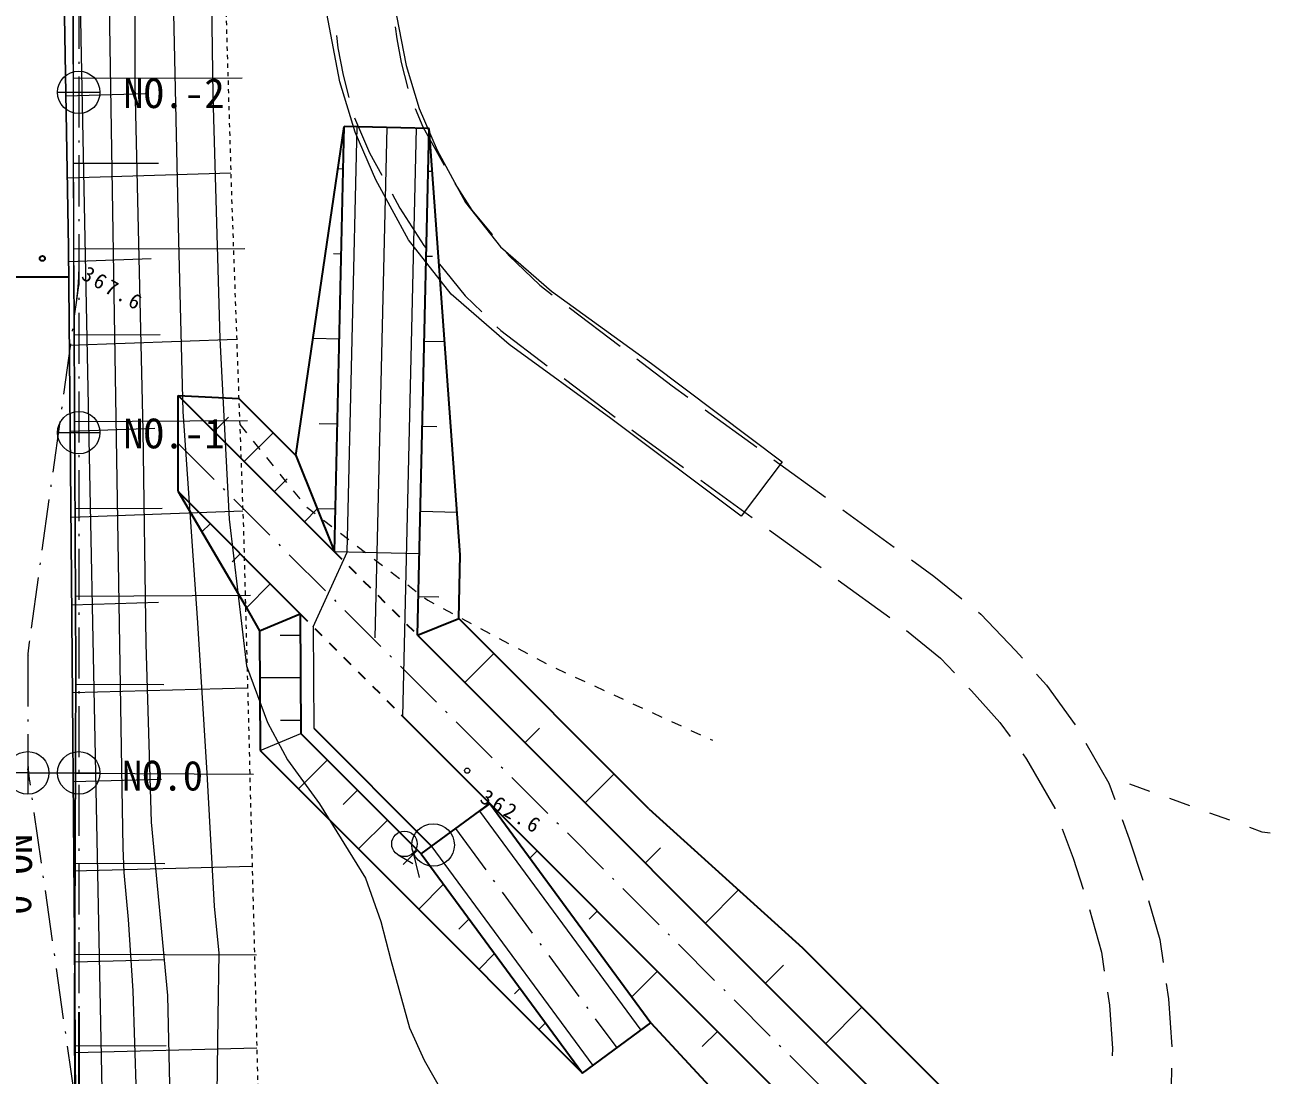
# Model space of a CAD drawing. Header units: millimetres. Extents: x -2078669 to -1085629, y -5987148 to 310365.
# Drawn here: x -1704718 to -1631495, y -3411946 to -3350225 of the extents above; entities that cross this region are included whole.
import ezdxf

# ---------------------------------------------------------------- set-up
doc = ezdxf.new("R2010")
doc.units = ezdxf.units.MM
doc.header["$LTSCALE"] = 500
for name, pattern in [('561019', [1, 0.5, -0.5]), ('56201', [2.5, 1.25, -1.25]), ('SXF_一点短鎖線', [9.25, 6, -1.5, 0.25, -1.5]), ('SXF_一点鎖線', [18.5, 12, -1.5, 3.5, -1.5]), ('SXF_跳び破線', [12, 6, -6])]:
    doc.linetypes.add(name, pattern=pattern)
doc.layers.get('Defpoints').update_dxf_attribs({"color": 153})
for name, color, linetype, lineweight in [('D-BGD', 7, 'Continuous', 13), ('D-BMK', 2, 'SXF_一点短鎖線', 13), ('D-BMK-HTXT', 7, 'Continuous', 13), ('D-BMK-HTXT-周囲堤', 7, 'Continuous', 13), ('D-BMK-OTRS', 7, 'Continuous', 13), ('D-BYP-STR1', 2, 'Continuous', 13), ('D-BYP-STR2', 6, 'Continuous', 25), ('●予備設計_LP横断', 7, 'Continuous', 13)]:
    doc.layers.add(name, color=color, linetype=linetype, lineweight=lineweight)
doc.styles.add('MS ゴシック', font='MS Gothic.ttf')
doc.styles.add('ＭＳ ゴシック', font='MS Gothic.ttf')

# ---------------------------------------------------------------- blocks, each defined once
blk = doc.blocks.new('M6331')
at = {"layer": '●予備設計_LP横断', "linetype": 'Continuous', "lineweight": 9}
blk.add_line((0, -0.75), (1, -0.75), dxfattribs=at)
blk.add_circle((0, 0), 0.75, dxfattribs=at)
blk = doc.blocks.new('M7312')
at = {"layer": '●予備設計_LP横断', "linetype": 'Continuous', "lineweight": 20}
blk.add_circle((0, -0.001000000003841706), 0.15, dxfattribs=at)
blk = doc.blocks.new('河川平面')
at = {"layer": 'D-BGD', "linetype": 'Continuous'}
for p, q in [((1609119.132077041, -2714860.417054446, 368279.9800947054), (1609037.999003846, -2675631.619582801, 368369.9800898409)), ((1609100.035803186, -2703857.211964799), (1619019.174569359, -2703837.834103001)), ((1608658.341255121, -2704899.251504777), (1613434.073743772, -2704754.227279527)), ((1609109.622017935, -2708857.092503597), (1614100.832795947, -2708842.522792345)), ((1608744.00251527, -2709706.569481692), (1618355.734036546, -2709414.690922631)), ((1609117.911000478, -2713879.29606042), (1619175.971371413, -2713859.031831022)), ((1608824.394300121, -2714624.185132111), (1613666.74331833, -2714462.985372752)), ((1638255.873185438, -2717334.863689539, 363182.9803701949), (1641242.942785688, -2719600.906646683, 363240.9803670601)), ((1608868.502995363, -2719542.286740977), (1618698.733726157, -2719188.394345692)), ((1609137.258775898, -2718942.459389049), (1614205.405601017, -2718914.441852861)), ((1637963.422328258, -2721511.745732513, 363219.9803681951), (1640950.990278162, -2723776.921713584, 363275.9803651683)), ((1646251.75720931, -2723338.196419749, 363305.9803635468), (1649284.005817933, -2725543.70131791, 363315.9803630064)), ((1608913.836287326, -2724596.93038397), (1613897.181216006, -2724417.527893676)), ((1609163.979079894, -2724032.929232209), (1619344.918766208, -2723979.488624217)), ((1650295.376579259, -2726278.457749784, 363318.9803628442), (1653328.990513605, -2728483.594021508, 363328.9803623037)), ((1645987.930642097, -2727477.320684975, 363311.9803632225), (1649020.677600359, -2729681.958607049, 363321.980362682)), ((1608959.169579274, -2729651.574026989), (1619062.318563268, -2729287.856461069)), ((1609198.071912458, -2729150.705589887), (1614310.86477367, -2729125.282518112)), ((1654339.862925291, -2729219.217429484, 363332.9803620875), (1657372.609883561, -2731423.855351558, 363341.980361601)), ((1650032.048361696, -2730416.715038923, 363324.9803625199), (1653065.662296042, -2732621.851310662, 363334.9803619793)), ((1654077.033057372, -2733356.607742535, 363338.9803617632), (1657110.278365288, -2735560.378688537, 363348.9803612228)), ((1609003.677217272, -2734801.595739213), (1614101.780289326, -2734644.58420288)), ((1609217.214255564, -2734294.491229926), (1619514.752528595, -2734238.867022164)), ((1609044.298755537, -2739951.650203948), (1619341.334259232, -2739687.256119544)), ((1609238.745630754, -2739474.253145265), (1614415.913081691, -2739497.367806156)), ((1609085.655732942, -2745194.944655595), (1614280.779567417, -2745061.550922115)), ((1609216.722769752, -2744709.719889545), (1619687.656258328, -2744753.765611557)), ((1672393.66276574, -2745773.427633044, 363477.9803542504), (1671217.774990593, -2745348.960000226, 363448.9803558178)), ((1674744.571339965, -2746621.864549001, 363534.9803511695), (1673568.683564815, -2746197.396916198, 363506.9803526829)), ((1677095.978263841, -2747469.4344889, 363592.9803480347), (1675919.59213904, -2747045.833832168, 363563.9803496022)), ((1629040.184918652, -2749219.66675764), (1629433.467080067, -2750839.079256446)), ((1609127.012710346, -2750438.239107242), (1619610.472544549, -2750169.058257732)), ((1609200.775205126, -2749994.816166413), (1614480.887985499, -2750019.433491826)), ((1609172.266183123, -2755341.898000913), (1619862.743587842, -2755385.262787662)), ((1609167.354990222, -2755780.81938406), (1614456.236009687, -2755644.97276799)), ((1609168.469211249, -2760726.253342927), (1614554.121785461, -2760707.727296763)), ((1609202.756317323, -2761123.435516891), (1619884.702466543, -2760849.1581901))]:
    blk.add_line(p, q, dxfattribs=at)
at = {"layer": 'D-BGD', "linetype": 'Continuous', "flags": 128}
for points in [[(1615082.234888306, -2805064.407761343), (1614195.948478485, -2802554.903301478), (1611543.875755006, -2797522.862286942), (1610785.094860014, -2796133.968020775), (1609989.894505932, -2794678.001984301), (1609448.294350338, -2793437.014847668), (1609275.451945141, -2792487.581647095), (1609120.374898591, -2789482.559495649), (1609264.606998412, -2770457.67447699), (1609157.910742213, -2754355.534063992), (1608991.411752278, -2733246.563224182), (1608817.062685973, -2713806.713133494), (1608554.667844896, -2699081.089971831), (1609014.288118582, -2666342.072098409), (1609021.335277847, -2620513.600361806)], [(1648368.57956325, -2729602.402945416), (1640709.935154219, -2723847.13154478), (1634729.234083618, -2719505.050730295), (1631308.939346144, -2716545.911886363), (1628807.317469736, -2713365.106451065), (1626887.687667198, -2709836.004911503), (1625671.869326663, -2707022.891023353), (1624776.049635164, -2704068.448258653), (1624009.056430523, -2700061.151460995), (1623560.99177, -2695699.678775974), (1623183.017136509, -2691188.17814308), (1623196.713900942, -2683914.420882934), (1623476.579936799, -2676693.312563805), (1623813.431463029, -2672469.286272662), (1624796.03265073, -2667408.800027909), (1628249.921259071, -2652121.464487385), (1629016.136688187, -2648256.125532307), (1629716.254199622, -2644726.505287793), (1630895.894334307, -2635889.899459689), (1631249.658839778, -2632962.827589205), (1631771.212044897, -2628636.198739704), (1632703.896079123, -2620513.600361806)], [(1636730.450431669, -2620513.600361806), (1635743.48543009, -2629104.010052243), (1635219.269667023, -2633453.330546205), (1634864.228472578, -2636394.66320359), (1633664.23702349, -2645381.051612566), (1632947.659894239, -2648993.485383817), (1632163.100628705, -2652950.935699279), (1628711.464865406, -2668230.338731886), (1627783.157934095, -2673011.760244029), (1627470.775394398, -2676930.350357622), (1627197.259332506, -2683995.934803333), (1627183.441612154, -2691025.094477807), (1627543.463882373, -2695329.038593227), (1627970.606624911, -2699480.094386044), (1628664.639955434, -2703108.650057494), (1629434.266148861, -2705644.52481054), (1630488.180626318, -2708083.13620051), (1632160.526733407, -2711157.515027873), (1634215.69931969, -2713772.574959266), (1637217.682483319, -2716367.845153875), (1643086.584726353, -2720629.514401373), (1650771.84594735, -2726404.699244731), (1648368.57956325, -2729602.402945416)], [(1608554.667844896, -2699081.089971831), (1608817.062685973, -2713806.713133494), (1608991.411752278, -2733246.563224182), (1609157.910742213, -2754355.534063992), (1609264.606998412, -2770457.67447699), (1609120.374898591, -2789482.559495649)]]:
    blk.add_lwpolyline(points, dxfattribs=at)
for points, elevation in [([(1610012.873772945, -2620513.600361806), (1610004.181636093, -2655012.248761653), (1609980.88420165, -2662597.681841555), (1609913.441125609, -2668183.05998978), (1609452.498774739, -2691948.752975076), (1609445.096301146, -2695730.069102793), (1609533.940206743, -2701509.092216555), (1610810.705005381, -2765297.783507565), (1610884.90400789, -2769571.230890329), (1610896.969231149, -2771845.817857473), (1610716.276703008, -2783858.780007043), (1610692.549646932, -2787913.303930966), (1610772.398038004, -2789969.637750333), (1610878.606544619, -2790832.32464107), (1611484.397106038, -2792972.978106873), (1612824.843945273, -2795553.223513283), (1614448.58652961, -2798377.051566264), (1615901.922844571, -2801242.493319242), (1616987.453566795, -2804270.228104985), (1617504.570915053, -2807574.477254034)], 366999.9801638886), ([(1611715.302560438, -2620513.600361806), (1611197.049285734, -2668195.38529397), (1611104.999837809, -2685482.050923731), (1611227.512854374, -2700780.111887807), (1611946.371318496, -2745631.682417667), (1612010.637245476, -2749081.63525844), (1612060.275803973, -2750532.352593329), (1612325.113032645, -2753298.266620866), (1612593.400184483, -2757484.887824373), (1612783.439084495, -2763611.591192003), (1612863.618800044, -2771281.879899267), (1612734.032872279, -2784704.879601588), (1612727.258471556, -2788483.096451428), (1612845.0172103, -2790264.789055326), (1613065.086036602, -2791226.374000353), (1613930.540316955, -2793392.868242274), (1615912.303640122, -2797217.207678756), (1616301.449184445, -2797928.79651665), (1618571.751900824, -2802762.152751557), (1619578.172002082, -2807143.52940681)], 365999.9802179378), ([(1621613.266023924, -2804738.836443156), (1621189.78810933, -2802459.604143694), (1619944.5249013, -2799860.25179268), (1615503.033837971, -2792087.932353045), (1615082.774558897, -2791125.465200811), (1614668.596334865, -2789480.200149952), (1614590.720799155, -2787428.460657417), (1614423.946897175, -2780446.594345809), (1614953.97242221, -2770847.873860627), (1614659.581897801, -2757775.185356099), (1613687.306386336, -2747587.439137824), (1613372.688770703, -2737098.350862284), (1613202.818270168, -2724565.532462949), (1612723.865826325, -2704238.923280192), (1612725.91540113, -2695354.044031391), (1612598.8975876, -2678221.740078196), (1612988.092373613, -2655305.256848157), (1612966.250451664, -2630581.526691614), (1613359.410442006, -2620513.600361806)], 364999.9802719873), ([(1624236.434397087, -2805488.863030287), (1624243.547220599, -2803817.011629713), (1623725.118819363, -2802292.911333594), (1620285.19887887, -2795693.787542034), (1618028.596523495, -2791811.815668068), (1617489.466421187, -2790721.041368429), (1616969.016462554, -2789308.81560897), (1616836.979848868, -2787094.452088518), (1617312.248354294, -2780195.588799653), (1617397.385498919, -2774675.746286299), (1617445.615717624, -2771178.574640002), (1617613.56420277, -2759007.187155856), (1617663.994404118, -2755279.439807605), (1617386.848700673, -2752524.905649062), (1616960.492547508, -2744706.38112055), (1616413.948242223, -2735864.880691341), (1615549.182112697, -2723449.365365842), (1615306.513592492, -2713394.955484847), (1614940.685437906, -2697350.327258581)], 363999.9803260367), ([(1617117.785299183, -2692517.388281445), (1617295.125732344, -2704844.575468295), (1617706.985533363, -2719179.744782724), (1618258.240067924, -2729774.865889653), (1619284.499125232, -2738393.829296182), (1620511.52953374, -2741723.20596691), (1621690.352499552, -2743916.42204042), (1623568.736523312, -2746497.914120078), (1626274.464806144, -2750868.736537336), (1627186.548602148, -2753427.672713035), (1627773.175901371, -2755689.955812327), (1628854.418846944, -2759670.269475056), (1629722.91307895, -2761568.60751078), (1633551.11619461, -2768292.879845635), (1638543.027628697, -2774672.198864252), (1640014.356241681, -2777875.558158707), (1641376.489963969, -2781485.598478828), (1641914.761223014, -2785882.775065077), (1640983.559177155, -2797690.40724028), (1640322.280877791, -2802625.320444277), (1638441.01288091, -2810862.53720763)], 362999.9803800859)]:
    blk.add_lwpolyline(points, dxfattribs=dict(at, elevation=elevation))
at = {"layer": 'D-BGD', "linetype": '561019', "flags": 128}
for points in [[(1618950.336664897, -2620513.600361806), (1618959.279623025, -2621128.699770012), (1618664.862681213, -2658301.898371679), (1618662.545903015, -2658626.988545516), (1618571.236245889, -2661701.462732079), (1617746.978126736, -2689368.003060362), (1618403.480642979, -2710987.014575141), (1619103.827045491, -2730440.856533819), (1619134.639800758, -2731637.377916507), (1619943.345943974, -2763133.074528463), (1618852.671963931, -2786511.413649531), (1619008.356540096, -2789521.398754267), (1619926.745063219, -2791601.823461288), (1625688.220167921, -2802391.311931341), (1625125.165287617, -2825293.212146609), (1624564.05430387, -2827571.672124025), (1623496.353461438, -2829910.73479874), (1618629.919286463, -2838639.710547627), (1618342.104030505, -2840169.818751776), (1618771.499900843, -2861642.138196277), (1618913.364453627, -2870691.85051814)], [(1618950.336664896, -2620513.600361806), (1618959.279623023, -2621128.699769998), (1618664.862681213, -2658301.898371671), (1618662.545903015, -2658626.988545516), (1618571.236245887, -2661701.46273208), (1617746.978126734, -2689368.003060358), (1618355.734036547, -2709414.690922617)]]:
    blk.add_lwpolyline(points, dxfattribs=at)
at = {"layer": 'D-BGD', "linetype": 'Continuous', "extrusion": (-0.5223068461137262, -0.2344652250997876, 0.8198912224933491), "elevation": 83131.0761246385}
blk.add_lwpolyline([(3134585.518052194, 515159.0964085185), (3136829.185672878, 515111.9364313261), (3138327.974659033, 515260.4030261702)], dxfattribs=at)
at = {"layer": 'D-BGD', "linetype": 'Continuous', "extrusion": (-0.5609033252278224, -0.252731979586351, 0.788361596123718), "elevation": 56224.67428004404}
blk.add_lwpolyline([(3136067.095941259, 518132.8174824077), (3137238.89382613, 518105.1847398082), (3139803.510408573, 518363.6321559038)], dxfattribs=at)
at = {"layer": 'D-BGD', "linetype": 'Continuous', "extrusion": (0.001611908846362077, -0.02001126771372213, 0.9997984551470165), "elevation": 420060.9842505626}
blk.add_lwpolyline([(1408663.656938715, -2824423.645911084), (1409549.806075964, -2826065.483092026), (1410596.66334895, -2827561.70817137), (1410629.274881041, -2827609.608966162)], dxfattribs=at)
at = {"layer": 'D-BGD', "linetype": 'Continuous', "extrusion": (0.01644885480012456, -0.001731799487693304, 0.9998632086672152), "elevation": 394691.0159525215}
blk.add_lwpolyline([(-2529132.7967471, -1899645.178665716), (-2529528.812620657, -1900050.639784548), (-2530820.527188463, -1901338.068012243), (-2531658.589715024, -1902408.592802934)], dxfattribs=at)
at = {"layer": 'D-BGD', "linetype": 'Continuous', "extrusion": (-0.14315206762732, -0.1647390877923602, 0.9758937024529691), "elevation": 568325.1036666485}
blk.add_lwpolyline([(3016489.081560999, -877315.4037744814), (3016818.689018389, -877333.7316836119), (3020230.601385381, -877100.0508422415)], dxfattribs=at)
at = {"layer": 'D-BGD', "linetype": 'Continuous', "extrusion": (0.311673160024463, 0.4323531675151573, 0.8461268107440963), "elevation": -356948.558813333}
blk.add_lwpolyline([(-2922969.85721414, 1248230.118985266), (-2925577.173236246, 1248305.168471834), (-2926718.701237096, 1248310.79718332)], dxfattribs=at)
at = {"layer": 'D-BGD', "linetype": '56201', "flags": 128}
blk.add_lwpolyline([(1618879.683161103, -2724214.962194565), (1622794.312403544, -2729051.143922899), (1629935.788270887, -2734540.282531634), (1637037.041360672, -2738339.588065979), (1646676.31543065, -2742766.156515882)], dxfattribs=at)
at = {"layer": 'D-BGD', "linetype": 'Continuous', "extrusion": (0.2764731296227977, 0.3844198614213762, 0.8807860005366491), "elevation": -273424.7172422422}
blk.add_lwpolyline([(-2923789.834006279, 1275829.125047975), (-2924141.600245436, 1275839.684385217), (-2927539.894448849, 1275858.691192252)], dxfattribs=at)
at = {"layer": 'D-BGD', "linetype": 'Continuous', "extrusion": (-0.1490638343987828, -0.2009053621090154, 0.9682029791062295), "elevation": 653492.9008113415}
blk.add_lwpolyline([(2959812.635536933, -1076756.518323359), (2961439.890911247, -1076740.528936528), (2963560.107347236, -1076836.465257492)], dxfattribs=at)
at = {"layer": 'D-BGD', "linetype": 'Continuous', "extrusion": (0.4062926859152627, 0.4846100893693186, 0.7746478649381425), "elevation": -370915.0329313473}
blk.add_lwpolyline([(-3028624.121743702, 1028902.4365574), (-3031185.84065546, 1028851.83510052), (-3032361.965935313, 1029021.03372195)], dxfattribs=at)
at = {"layer": 'D-BGD', "linetype": 'Continuous', "extrusion": (0.04501318129483215, 0.02027483459950255, 0.9987806288628557), "elevation": 382529.4798864088}
blk.add_lwpolyline([(-3181335.609511979, -375543.696156074), (-3182167.167467851, -375807.0215892891), (-3184984.53039725, -376394.4398633802)], dxfattribs=at)
at = {"layer": 'D-BGD', "linetype": 'Continuous', "extrusion": (-0.002100052528313192, -0.01609486482402848, 0.9998682638756342), "elevation": 404059.9564337036}
blk.add_lwpolyline([(2009504.365258558, -2497752.033868633), (2011141.964236404, -2499908.362182053), (2011623.516765819, -2500832.502887809)], dxfattribs=at)
at = {"layer": 'D-BGD', "linetype": 'Continuous', "extrusion": (-0.03256647176455525, -0.03602826511578301, 0.9988199983127869), "elevation": 407680.1423497922}
blk.add_lwpolyline([(3074864.492667989, -900128.0050678159), (3075235.46124291, -900206.3585160468), (3078405.805243952, -901239.904681009), (3078438.039140427, -901256.4859285353)], dxfattribs=at)
at = {"layer": 'D-BGD', "linetype": 'Continuous', "extrusion": (0.004636482044740371, -0.01504665491609725, 0.999876042922364), "elevation": 412441.8415970388}
blk.add_lwpolyline([(1665544.873559202, -2742073.686230506), (1666180.859385965, -2743805.0483129), (1666773.234452756, -2745616.310963006)], dxfattribs=at)
at = {"layer": 'D-BGD', "linetype": 'Continuous', "extrusion": (-0.01185135168901657, -0.0195069322411317, 0.9997394785931399), "elevation": 397095.3445862542}
blk.add_lwpolyline([(2854450.314086085, -1471855.229456988), (2855382.647036851, -1472600.030849971), (2857323.584489784, -1474264.881022494)], dxfattribs=at)
at = {"layer": 'D-BGD', "linetype": 'Continuous', "extrusion": (0.02132247735918679, 0.1257656731538513, 0.99183080584111), "elevation": 50845.71348825539}
blk.add_lwpolyline([(-2115222.76625642, 2455367.534500904), (-2114759.706702433, 2455383.213348578), (-2113985.235266169, 2455242.103719556)], dxfattribs=at)
at = {"layer": 'D-BGD', "linetype": 'Continuous', "extrusion": (0.02745876529397713, -0.00699267942372578, 0.9995984787118314), "elevation": 428343.2211556674}
blk.add_lwpolyline([(-2254355.006306754, -2288578.898287548), (-2256424.916041703, -2289778.820814341), (-2257675.333641085, -2290308.198399682)], dxfattribs=at)
at = {"layer": 'D-BGD', "linetype": 'Continuous', "extrusion": (0.02845525387335644, -0.008238763823290677, 0.9995611143385216), "elevation": 433337.7140189246}
blk.add_lwpolyline([(-2179984.664439349, -2356759.867011746), (-2182207.979025781, -2358143.882007453), (-2183235.626384525, -2358616.472493788)], dxfattribs=at)
at = {"layer": 'D-BGD', "linetype": 'Continuous', "extrusion": (-0.03563900082467694, -0.01656666000663748, 0.9992274052468954), "elevation": 349017.4793755968}
blk.add_lwpolyline([(3205519.172010209, 369253.6400049626), (3206390.845072274, 368999.1955440048), (3209044.374116302, 367981.4177001907)], dxfattribs=at)
at = {"layer": 'D-BGD', "linetype": 'Continuous', "extrusion": (-0.7958369822512232, 0.05688920158731969, 0.6028325774408875), "elevation": -1270099.779735721}
blk.add_lwpolyline([(2635677.289339777, 1414954.49587504), (2637866.964238212, 1415131.216890954), (2639419.134136932, 1415106.150080176)], dxfattribs=at)
at = {"layer": 'D-BGD', "linetype": 'Continuous'}
for points in [[(1615473.112669224, -2813809.508348325, 368399.9800882195), (1615502.941958056, -2805510.393770966, 368349.980090922), (1615441.98356197, -2805094.720756605, 368369.9800898409), (1615373.241772683, -2804812.985850505, 368379.9800893004), (1615225.585768825, -2804347.477871249, 368419.9800871385), (1610224.347825051, -2794667.436228954, 368259.9800957864), (1609794.211341493, -2793589.71527251, 368279.9800947054), (1609534.194673812, -2792436.766365776, 368299.9800936244), (1609235.851716219, -2777605.125603852, 368509.980082274), (1609158.038232624, -2758978.571774546, 368489.980083355), (1609244.691650467, -2738601.060977153, 368469.980084436), (1609119.132077041, -2714860.417054446, 368279.9800947054), (1609037.999003846, -2675631.619582801, 368369.9800898409), (1609171.77069728, -2662074.920675428, 368369.9800898409), (1609081.587085076, -2627858.359767654, 368359.9800903815), (1609043.713089827, -2620513.600361806, 368307.1529934995)], [(1628027.686957211, -2700833.58714081, 362739.9803941388), (1628116.816540439, -2701535.356948731, 362679.9803973818), (1628376.216911188, -2702930.172789639, 363019.980379005), (1628760.666117702, -2704462.614154836, 363083.9803755458)], [(1624566.050259338, -2701345.590117641, 362738.9803941929), (1624658.586117191, -2702073.540017564, 362679.9803973818), (1624959.627194995, -2703676.84098176, 363019.980379005), (1625287.349017934, -2704982.897722778, 363064.9803765728)], [(1627834.464327061, -2710657.049238243, 363225.9803678708), (1628291.158296353, -2711485.899358338, 363279.9803649522), (1629704.523218068, -2713682.441837009, 363239.9803671141), (1629825.953883084, -2713828.368495628, 363236.9803672762)], [(1634517.679368819, -2714033.818203496, 363193.9803696004), (1634714.024523551, -2714278.171573826, 363189.9803698165), (1636525.452867424, -2716023.000124479, 363149.9803719786), (1637259.56209356, -2716579.927904661, 363163.9803712218)], [(1609119.132077041, -2714860.417054446, 368279.9800947054), (1609244.691650467, -2738601.060977153, 368469.980084436), (1609158.038232624, -2758978.571774546, 368489.980083355), (1609235.851716219, -2777605.125603852, 368509.980082274), (1609534.194673812, -2792436.766365776, 368299.9800936244)], [(1662317.588001825, -2735242.101439819, 363311.9803632225), (1662467.731593562, -2735364.162481172, 363309.9803633307), (1664490.304163449, -2737484.115139009, 363549.9803503588), (1664901.672313121, -2737944.34139232, 363540.9803508453)], [(1661763.457180427, -2739697.64381462, 363529.9803514398), (1661915.491454598, -2739856.54810736, 363549.9803503588), (1663585.198297017, -2741727.531373076, 363509.9803525208), (1664185.906547545, -2742552.65529416, 363497.9803531693)], [(1669905.323687416, -2757581.061218602, 363259.9803660331), (1670019.970667169, -2758344.789577087, 363249.9803665736), (1670199.558938443, -2760881.765602506, 363209.9803687356), (1670188.783143888, -2761313.876539722, 363239.9803671141)]]:
    blk.add_polyline3d(points, dxfattribs=at)
blk.add_circle((1630254.381143566, -2748924.844579482), 1249.87493244507, dxfattribs=at)
at = {"layer": 'D-BGD', "linetype": 'Continuous', "lineweight": 20, "xscale": 1000, "yscale": 1000, "zscale": 1000, "rotation": 330.1091246385173}
for p in [(1607273.669404482, -2714449.003470133, 367607.9801310265), (1632254.539707295, -2744552.725058798, 362612.980401003)]:
    blk.add_blockref('M7312', p, dxfattribs=at)
at = {"layer": 'D-BGD', "linetype": 'Continuous', "lineweight": 9, "xscale": 1000, "yscale": 1000, "zscale": 1000, "rotation": 330.1091246385173}
blk.add_blockref('M6331', (1628568.537004673, -2748856.28237874), dxfattribs=at)
at = {"layer": 'D-BGD', "linetype": 'Continuous', "char_height": 900, "attachment_point": 7, "rotation": 330.1091246385173, "line_spacing_factor": 0.7228915662650602, "style": 'MS ゴシック'}
for s, insert in [('\\T1.287;367.6', (1609496.566836662, -2715634.518162648, 367607.9801310265)), ('\\T1.287;362.6', (1632934.043858019, -2746380.530087865, 362612.980401003))]:
    blk.add_mtext(s, dxfattribs=dict(at, insert=insert))

msp = doc.modelspace()

# ---------------------------------------------------------------- linework, layer by layer
at = {"layer": 'D-BMK', "ltscale": 10}
msp.add_line((-1683435.799978785, -3356258.318146459, 266595.5911763563), (-1684199.762686867, -3389166.00623126, -53831.99551511486), dxfattribs=at)
at = {"layer": 'D-BMK'}
for p, q in [((-1695712.226873096, -3374825.114942112), (-1648584.593885418, -3421952.74792979)), ((-1679398.450926698, -3397462.607036839, -23232.03938961784), (-1669915.716913021, -3410349.722913785, -23232.03938961784))]:
    msp.add_line(p, q, dxfattribs=at)
at = {"layer": 'D-BMK', "linetype": 'SXF_一点鎖線', "lineweight": 13}
for p in [(-1704552.482170733, -3394186.747930003), (-1704552.482170733, -3394186.747930002)]:
    msp.add_line(p, (-1701552.482170746, -3394186.747929927), dxfattribs=at)
at = {"layer": 'D-BMK', "linetype": 'SXF_一点短鎖線', "flags": 128}
msp.add_lwpolyline([(-1701552.482171966, -3270013.423786068), (-1701552.482169488, -3520191.673942402)], dxfattribs=at)
msp.add_lwpolyline([(-1701552.482171966, -3270013.423786068), (-1701552.482169488, -3520191.673942402)], dxfattribs=at)
for points in [[(-1701552.482171024, -3364365.241005349, -0.03421088459147143), (-1701692.600150069, -3366410.7009357), (-1704459.070184653, -3386508.585876332, 0.03421088459146706), (-1704552.482170806, -3387872.225830057), (-1704552.482170761, -3393230.737470158, 0.03536351458940446), (-1704452.685680238, -3394639.982115065), (-1701652.278661031, -3414313.357848783, -0.03536351458939026), (-1701552.482170503, -3415722.602493451)], [(-1701552.482171024, -3364365.241005348, -0.03421088459147143), (-1701692.600150069, -3366410.7009357), (-1704459.070184653, -3386508.585876332, 0.03421088459146706), (-1704552.482170806, -3387872.225830057), (-1704552.482170761, -3393230.737470158, 0.03536351458940446), (-1704452.685680238, -3394639.982115065), (-1701652.278661031, -3414313.357848782, -0.03536351458939026), (-1701552.482170503, -3415722.60249345)]]:
    msp.add_lwpolyline(points, format="xyb", dxfattribs=at)
at = {"layer": 'D-BMK'}
for points in [[(-1704552.482170733, -3394186.747930003), (-1737359.541852991, -3394186.747930393, -0.07871152815011159), (-1768264.95451864, -3389291.192979316), (-1834923.44413395, -3367629.659408535)], [(-1704552.482170733, -3394186.747930002), (-1737359.541852991, -3394186.747930393, -0.07871152815011159), (-1768264.95451864, -3389291.192979316), (-1834923.44413395, -3367629.659408535)]]:
    msp.add_lwpolyline(points, format="xyb", dxfattribs=at)
at = {"layer": 'D-BMK-HTXT', "color": 7, "linetype": 'Continuous', "lineweight": 13}
for p, q in [((-1702802.482171103, -3354186.747929388, 329092.9815400254), (-1700302.482171118, -3354186.747930438, -329092.9815400254)), ((-1702802.482170918, -3374186.747929216, 329092.9815400254), (-1700302.482170817, -3374186.747930507, -329092.9815400254)), ((-1702802.48216958, -3394186.747929282, 329092.9815400253), (-1700302.48216948, -3394186.747930573, -329092.9815400256))]:
    msp.add_line(p, q, dxfattribs=at)
for centre in [(-1701552.482171108, -3354186.747929793, -1.104780267269234e-06), (-1701552.482170927, -3374186.74792986, -1.104780267269234e-06), (-1701552.482169589, -3394186.747929926, -1.104867578760604e-06)]:
    msp.add_circle(centre, 1250.000000003684, dxfattribs=at)
at = {"layer": 'D-BMK-HTXT-周囲堤', "color": 7, "linetype": 'Continuous', "lineweight": 13}
msp.add_line((-1704553.302519632, -3392936.748199644), (-1704551.661821835, -3395436.747660362), dxfattribs=at)
msp.add_circle((-1704552.482170713, -3394186.747929049), 1250, dxfattribs=at)
at = {"layer": 'D-BMK-OTRS', "color": 7, "linetype": 'Continuous', "lineweight": 13}
for p, q in [((-1701552.482171024, -3364365.241005348), (-1701552.482170951, -3365392.770147259)), ((-1701552.482170951, -3365392.770147259), (-1701692.600150069, -3366410.7009357)), ((-1704459.070184653, -3386508.585876332), (-1704552.482170893, -3387187.206402035)), ((-1704552.482170893, -3387187.206402035), (-1704552.482170806, -3387872.225830057)), ((-1704552.482170761, -3393230.737470158), (-1704552.644824747, -3393938.904884626)), ((-1704452.685680238, -3394639.982115065), (-1704552.644824747, -3393938.904884626))]:
    msp.add_line(p, q, dxfattribs=at)
at = {"layer": 'D-BYP-STR1'}
for p, q in [((-1685765.555401899, -3381210.968099289, 23232.03938961356), (-1685185.328586877, -3356217.702269407, 266595.591176356)), ((-1682489.006920828, -3390876.761997298, -70094.42308784602), (-1681686.271370694, -3356298.934023511, 266595.5911763566)), ((-1685993.149243276, -3358699.622047945, 23232.03938961362), (-1686302.48928114, -3358692.440618109, 23232.03938961362)), ((-1680994.4960773, -3358815.66741095, 23232.03938961362), (-1680754.560725333, -3358821.237588373, 23232.03938961362)), ((-1686109.19460628, -3363698.275213921, 23232.03938961362), (-1686573.204663076, -3363687.503069167, 23232.03938961362)), ((-1681110.541440304, -3363814.320576926, 23232.03938961362), (-1680750.638412354, -3363822.675843062, 23232.03938961362)), ((-1686225.239969285, -3368696.928379897, 23232.03938961362), (-1687771.940158603, -3368661.021230718, 23232.03938961362)), ((-1681226.586803308, -3368812.973742902, 23232.03938961362), (-1680026.910043474, -3368840.824630023, 23232.03938961362)), ((-1693586.421207498, -3374122.493501809, 23232.03938961356), (-1692737.893070074, -3373273.965364386, 23232.03938961356)), ((-1686341.285332289, -3373695.581545874, 23232.03938961362), (-1687423.975464812, -3373670.446541448, 23232.03938961362)), ((-1681342.632166313, -3373811.626908878, 23232.03938961362), (-1680502.858434429, -3373831.122529863, 23232.03938961362)), ((-1691818.654254531, -3375890.260454776, 23232.03938961356), (-1690121.597979684, -3374193.204179928, 23232.03938961356)), ((-1690050.887301565, -3377658.027407742, 23232.03938961356), (-1689294.501112259, -3376901.641218437, 23232.03938961356)), ((-1688283.120348599, -3379425.794360708, 23232.03938961356), (-1687526.734149875, -3378669.408161985, 23232.03938961356)), ((-1686457.330695294, -3378694.234711851, 23232.03938961362), (-1687526.734149875, -3378669.408161985, 23232.03938961362)), ((-1681458.677529317, -3378810.280074855, 23232.03938961362), (-1679299.259361615, -3378860.411671673, 23232.03938961362)), ((-1693826.676332594, -3379539.092623205), (-1694313.641967384, -3380026.058257995)), ((-1692058.909379628, -3381306.859576171), (-1692530.665521608, -3381778.615718151)), ((-1687769.045336404, -3385596.723581722), (-1685765.555401899, -3381210.968099289, 23232.03938961356)), ((-1681516.700210819, -3381309.606657843, 23232.03938961362), (-1686515.353376796, -3381193.561294838, 23232.03938961362)), ((-1690291.142426662, -3383074.626529138), (-1691692.868004754, -3384476.35210723)), ((-1681574.722892322, -3383808.933240831, 23232.03938961362), (-1680375.046132487, -3383836.784127952, 23232.03938961362)), ((-1687769.045336404, -3385596.723581722), (-1687734.906712035, -3391560.780125131)), ((-1688516.163035652, -3386102.411309934), (-1689716.182694416, -3386102.411309934)), ((-1678839.247033649, -3388869.667675658), (-1677142.190758801, -3387172.611400811)), ((-1688501.852882772, -3388602.411309934), (-1690901.892200301, -3388602.411309934)), ((-1688487.542729892, -3391102.411309934), (-1689687.562388656, -3391102.411309934)), ((-1675303.713127716, -3392405.201581591), (-1674455.184990292, -3391556.673444167)), ((-1690877.447017699, -3392873.012540943), (-1688483.130594336, -3391873.21641461)), ((-1686930.730136435, -3393425.616872511), (-1688627.786411283, -3395122.673147359)), ((-1671768.179221783, -3395940.735487523), (-1670071.122946935, -3394243.679212676)), ((-1685162.963183468, -3395193.383825478), (-1686011.491320892, -3396041.911962902)), ((-1677988.922627657, -3396425.433004093, -23232.03938961784), (-1668506.18861398, -3409312.548881039, -23232.03938961784)), ((-1683395.196230502, -3396961.150778444), (-1685092.25250535, -3398658.207053292)), ((-1681627.429277536, -3398728.917731411), (-1682475.95741496, -3399577.445868834)), ((-1680841.609234629, -3398454.077602538, -23232.03938961784), (-1671325.245212062, -3411386.896946531, -23232.03938961784)), ((-1674596.60634503, -3398769.16261077), (-1675020.93679927, -3399193.49306501)), ((-1668232.645315851, -3399476.269393457), (-1667347.384702051, -3398591.008779657)), ((-1680095.916210458, -3400732.938570266), (-1681557.431258964, -3402194.453618772)), ((-1664697.111409918, -3403011.803299389), (-1662752.300582657, -3401066.992472128)), ((-1671061.072439097, -3402304.696516702), (-1671542.267354954, -3402785.89143256)), ((-1678597.178946229, -3402769.735211969), (-1679193.827389971, -3403366.383655711)), ((-1677098.441681999, -3404806.531853673), (-1678023.520408462, -3405731.610580135)), ((-1661161.577503985, -3406547.337205322), (-1660102.027290524, -3405487.78699186)), ((-1667525.538533164, -3405840.230422635), (-1669025.987742352, -3407340.679631823)), ((-1675599.70441777, -3406843.328495376), (-1675928.13470049, -3407171.758778096)), ((-1657626.043598052, -3410082.871111255), (-1655504.723254493, -3407961.550767695)), ((-1674100.967153541, -3408880.125137079), (-1674489.609557959, -3409268.767541497)), ((-1663990.004627231, -3409375.764328568), (-1664885.120635447, -3410270.880336784))]:
    msp.add_line(p, q, dxfattribs=at)
at = {"layer": 'D-BYP-STR2'}
for p, q in [((-1688784.525041818, -3375530.277080121, 77833.99452984531), (-1685935.126561774, -3356200.295464957, 23232.03938961361)), ((-1686515.353376796, -3381193.561294838, 23232.03938961356), (-1685935.126561774, -3356200.295464957, 266595.591176356)), ((-1680936.473395798, -3356316.340827961, 23232.03938961362), (-1685935.126561774, -3356200.295464957, 23232.03938961362)), ((-1681627.479759544, -3386081.43491209, -23232.03938961784), (-1680936.473395797, -3356316.340827961, 266595.5911763566)), ((-1679117.346691151, -3381365.308432085, 23232.03938961581), (-1680936.473395797, -3356316.340827961, 23232.03938961362)), ((-1695712.226873104, -3371996.68779853), (-1686515.353376796, -3381193.561294838)), ((-1695712.226873104, -3377653.542045022, -353999.9999999991), (-1695712.226873104, -3371996.68779853, -353999.9999999991)), ((-1695712.226873104, -3371996.68779853), (-1692141.617654915, -3372173.184467024)), ((-1692141.617654915, -3372173.184467024), (-1688784.525041818, -3375530.277080121)), ((-1688784.525041818, -3375530.277080121), (-1686515.353376796, -3381193.561294838, 23232.03938961356)), ((-1695712.226873104, -3377653.542045022), (-1688523.375454859, -3384842.393463267)), ((-1695712.226873104, -3377653.542045022, -353999.9999999991), (-1691761.370939165, -3384355.6519563, -62272.78775591514)), ((-1679204.292752005, -3385110.509369934, -13235.59987744861), (-1679117.346691151, -3381365.308432085, 23232.03938961581)), ((-1691761.370939165, -3384355.6519563, -62272.7877559152), (-1690917.691878221, -3385842.189589601)), ((-1690917.691878221, -3385842.189589601), (-1688523.375454859, -3384842.393463267)), ((-1688523.375454859, -3384842.393463267), (-1688483.130594336, -3391873.21641461)), ((-1681627.479759544, -3386081.43491209, -23232.03938961586), (-1679204.292752005, -3385110.509369934)), ((-1668025.854850611, -3396288.947271328), (-1679204.292752005, -3385110.509369934)), ((-1690917.691878221, -3385842.189589601), (-1690877.447017699, -3392873.012540943)), ((-1681627.479759544, -3386081.43491209), (-1646584.593885442, -3421124.320786193)), ((-1682489.006920828, -3390876.761997298), (-1650584.593883291, -3422781.175034835)), ((-1687734.906712035, -3391560.780125131), (-1680841.609234629, -3398454.077602538)), ((-1688483.130594336, -3391873.21641461), (-1681412.062782471, -3398944.284226476)), ((-1690877.447017699, -3392873.012540943), (-1683109.119057318, -3400641.340501323)), ((-1690843.837147999, -3392906.622410642), (-1683109.119057318, -3400641.340501323)), ((-1681412.062782471, -3398944.284226476, -23232.03938961784), (-1677384.839070925, -3395980.929847202, -23232.03938961784)), ((-1677384.839070925, -3395980.929847202, -23232.03938961784), (-1667902.105057248, -3408868.045724148, -23232.03938961784)), ((-1668025.854850611, -3396288.947271328), (-1658995.22526781, -3404471.048716705)), ((-1681412.062782471, -3398944.284226476, -23232.03938961784), (-1671929.328768794, -3411831.400103422, -23232.03938961784)), ((-1683109.119057318, -3400641.340501323), (-1671929.328768794, -3411831.400103422, -23232.03938961784)), ((-1658995.22526781, -3404471.048716705), (-1643584.593885463, -3419881.680099051)), ((-1671929.328768794, -3411831.400103422, -23232.03938961784), (-1667902.105057248, -3408868.045724148)), ((-1667902.105057248, -3408868.045724148), (-1658995.22526781, -3418514.058396472))]:
    msp.add_line(p, q, dxfattribs=at)
at = {"layer": 'D-BYP-STR2', "linetype": 'SXF_跳び破線', "ltscale": 0.2}
for p, q in [((-1686515.353376796, -3381193.561294838), (-1681627.479759544, -3386081.43491209)), ((-1688523.375454859, -3384842.393463267), (-1682489.006920828, -3390876.761997298))]:
    msp.add_line(p, q, dxfattribs=at)
at = {"layer": 'D-BYP-STR2', "elevation": -70094.42308784602}
msp.add_lwpolyline([(-1682489.006920828, -3390876.761997298), (-1677384.839070925, -3395980.929847202), (-1677988.922627657, -3396425.433004093)], dxfattribs=at)
at = {"layer": 'Defpoints', "ltscale": 1500}
msp.add_line((-1706132.851272455, -3365030.479659685), (-1702133.287516377, -3365030.479676837), dxfattribs=at)
at = {"layer": 'Defpoints'}
msp.add_line((-1701552.382809046, -3408240.694074802, 369049.9800530874), (-1701552.382809018, -3415673.667392289, 369049.9800530874), dxfattribs=at)
at = {"layer": 'Defpoints', "ltscale": 1500}
msp.add_circle((-1703692.640572193, -3363949.693881297, 367607.9801310265), 150.0000000000278, dxfattribs=at)

# ---------------------------------------------------------------- block references
at = {"layer": 'D-BGD'}
msp.add_blockref('河川平面', (-3310965.811631768, -649499.8234242629), dxfattribs=at)

# ---------------------------------------------------------------- texts
at = {"layer": 'D-BMK-HTXT', "color": 7, "style": 'ＭＳ ゴシック'}
for s, p in [('NO.-2', (-1698925.825173118, -3355113.517637584)), ('NO.-1', (-1698925.825172813, -3375113.517637415))]:
    msp.add_text(s, height=1750, rotation=359.9999999783221, dxfattribs=at).set_placement(p)
at = {"layer": 'D-BMK-HTXT', "style": 'MS ゴシック'}
msp.add_text('NO.0', height=1750, dxfattribs=at).set_placement((-1699004.835595752, -3395220.800221555, -354000.0000135471))
at = {"layer": 'D-BMK-HTXT-周囲堤', "color": 7, "style": 'ＭＳ ゴシック'}
msp.add_text('NO.0', height=1750, rotation=270.037602008341, dxfattribs=at).set_placement((-1706050.130737582, -3397770.218886019))

doc.saveas('drawing.dxf')
